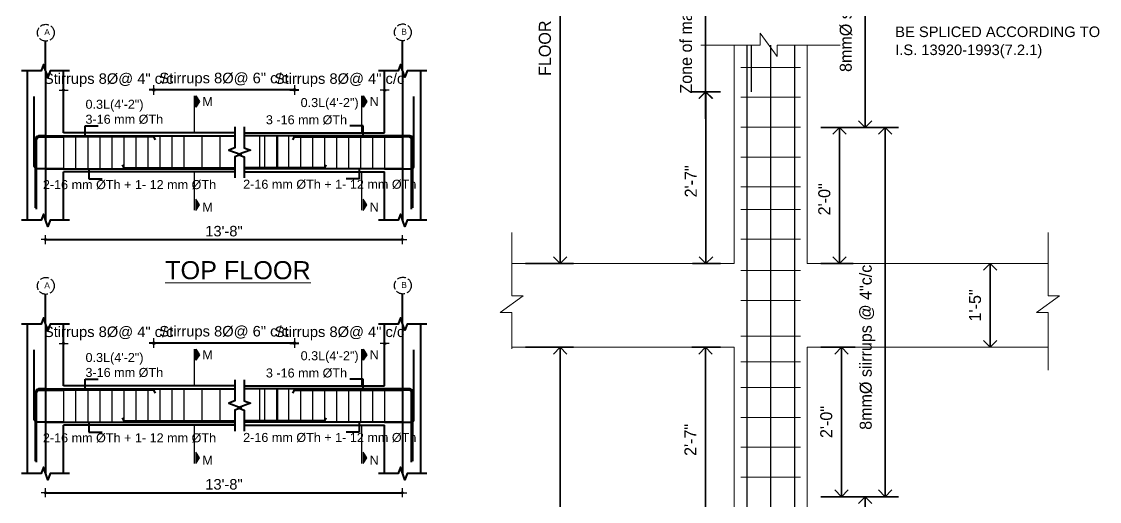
# Model space of a CAD drawing. Header units: inches. Extents: x -4597 to 93300, y -14139 to 5932.
# Drawn here: x 5346 to 6063, y -9995 to -9676 of the extents above; entities that cross this region are included whole.
import ezdxf
from ezdxf.enums import TextEntityAlignment as Align

# ---------------------------------------------------------------- set-up
doc = ezdxf.new("R2010")
doc.units = ezdxf.units.IN
doc.header["$LTSCALE"] = 0.5
doc.header["$MEASUREMENT"] = 0
doc.header["$PDMODE"] = 66
doc.linetypes.add('ACAD_ISO02W100', pattern=[15, 12, -3])
for name, color, linetype, lineweight in [('BAR', 5, 'Continuous', 40), ('DIM', 180, 'Continuous', 5), ('HATCH1', 4, 'ACAD_ISO02W100', 13), ('STIRRUPS', 14, 'Continuous', 18), ('TEXT', 220, 'Continuous', 9), ('texts', 152, 'Continuous', 35), ('wall', 20, 'Continuous', 40)]:
    doc.layers.add(name, color=color, linetype=linetype, lineweight=lineweight)
for name, color, linetype in [('DIMENSION', 5, 'Continuous'), ('OUTLINE', 116, 'Continuous'), ('REBARS', 5, 'Continuous'), ('STIRRUP', 10, 'Continuous')]:
    doc.layers.add(name, color=color, linetype=linetype)
doc.styles.add('1.8', font='times.ttf', dxfattribs={"width": 0.8, "height": 6})
doc.styles.add('Labels', font='arial.ttf', dxfattribs={"height": 8})
doc.styles.add('PRABIN', font='BKANT.TTF', dxfattribs={"height": 8})
doc.styles.add('style1', font='arial.ttf', dxfattribs={"height": 7})
doc.dimstyles.new('1.4', dxfattribs={"dimscale": 0, "dimtxt": 6, "dimasz": 0.5, "dimexe": 2, "dimexo": 9, "dimgap": 2, "dimtad": 1, "dimdec": 0, "dimlfac": 0.5, "dimzin": 3, "dimdsep": 46, "dimlunit": 4, "dimtxsty": '1.8', "dimblk": 'DIM', "dimcen": 3, "dimdle": 3, "dimse1": 1, "dimse2": 1, "dimclrd": 256, "dimclre": 256, "dimclrt": 7, "dimadec": 1, "dimazin": 2, "dimtfac": 1, "dimtdec": 0, "dimtix": 1, "dimtofl": 0, "dimtmove": 2, "dimatfit": 3, "dimldrblk": 'ARW', "dimfxl": 2, "dimfrac": 2, "dimtolj": 2, "dimtzin": 0, "dimarcsym": 0})
doc.dimstyles.new("Copy of S-2'", dxfattribs={"dimscale": 96, "dimtxt": 9, "dimasz": 0.09375, "dimexe": 0.09375, "dimexo": 0.09375, "dimgap": 0.0625, "dimtad": 1, "dimdec": 0, "dimlfac": 0.25, "dimzin": 3, "dimdsep": 46, "dimlunit": 3, "dimtxsty": 'PRABIN', "dimblk": 'OPEN90', "dimcen": 0.09375, "dimdle": 0.09375, "dimclrd": 256, "dimclre": 34, "dimclrt": 256, "dimadec": 0, "dimazin": 1, "dimtfac": 1, "dimtdec": 0, "dimtix": 1, "dimtmove": 0, "dimatfit": 3, "dimldrblk": 'DOTSMALL', "dimfxl": 1, "dimtolj": 1, "dimtzin": 1, "dimarcsym": 0})

# ---------------------------------------------------------------- blocks, each defined once
blk = doc.blocks.new('_Open90')
at = {"color": 0, "linetype": 'ByBlock', "lineweight": -2}
for p, q in [((0, 0), (-1, 0)), ((-0.5, 0.5), (0, 0)), ((0, 0), (-0.5, -0.5))]:
    blk.add_line(p, q, dxfattribs=at)
blk = doc.blocks.new('*D892')
at = {"layer": 'Defpoints', "color": 0, "transparency": 16777216}
for p in [(98472.36, -10594.82), (98510.86, -10594.82), (98472.36, -10782.04)]:
    blk.add_point(p, dxfattribs=at)
at = {"layer": 'DIM', "color": 34, "lineweight": -2, "transparency": 16777216}
for p, q in [((98481.36, -10594.82), (98519.86, -10594.82)), ((98481.36, -10782.04), (98519.86, -10782.04))]:
    blk.add_line(p, q, dxfattribs=at)
at = {"layer": 'DIM', "lineweight": -2, "transparency": 16777216}
blk.add_line((98510.86, -10773.04), (98510.86, -10603.82), dxfattribs=at)
at = {"layer": 'DIM', "lineweight": -2, "transparency": 16777216, "xscale": 9, "yscale": 9, "zscale": 9}
for p, rotation in [((98510.86, -10594.82), 90), ((98510.86, -10782.04), 270)]:
    blk.add_blockref('_Open90', p, dxfattribs=dict(at, rotation=rotation))
at = {"layer": 'DIM', "transparency": 16777216, "insert": (98499.13, -10688.43), "char_height": 8, "attachment_point": 5, "rotation": 90, "style": 'PRABIN'}
blk.add_mtext('\\A1;8mm%%C stirrups @  5"c/c', dxfattribs=at)
blk = doc.blocks.new('_DOTSMALL')
at = {"color": 0, "linetype": 'ByBlock', "const_width": 0.5}
blk.add_lwpolyline([(-0.0625, 0, 1), (0.0625, 0, 1)], format="xyb", close=True, dxfattribs=at)
blk = doc.blocks.new('*D893')
at = {"layer": 'Defpoints', "color": 0, "transparency": 16777216}
for p in [(98423.67, -10495.46), (98404.61, -10618.66), (98423.67, -10618.66)]:
    blk.add_point(p, dxfattribs=at)
at = {"layer": 'DIM', "color": 34, "lineweight": -2, "transparency": 16777216}
for p, q in [((98414.67, -10495.46), (98395.61, -10495.46)), ((98414.67, -10618.66), (98395.61, -10618.66))]:
    blk.add_line(p, q, dxfattribs=at)
at = {"layer": 'DIM', "lineweight": -2, "transparency": 16777216}
blk.add_line((98404.61, -10504.46), (98404.61, -10609.66), dxfattribs=at)
at = {"layer": 'DIM', "lineweight": -2, "transparency": 16777216, "xscale": 9, "yscale": 9, "zscale": 9}
for p, rotation in [((98404.61, -10495.46), 90), ((98404.61, -10618.66), 270)]:
    blk.add_blockref('_Open90', p, dxfattribs=dict(at, rotation=rotation))
at = {"layer": 'DIM', "transparency": 16777216, "insert": (98394.57, -10557.06), "char_height": 8, "attachment_point": 5, "rotation": 90, "style": 'PRABIN'}
blk.add_mtext('\\A1;2\'-7"', dxfattribs=at)
blk = doc.blocks.new('*D894')
at = {"layer": 'Defpoints', "color": 0, "transparency": 16777216}
for p in [(98472.36, -10495.46), (98472.36, -10594.82), (98495.12, -10594.82)]:
    blk.add_point(p, dxfattribs=at)
at = {"layer": 'DIM', "color": 34, "lineweight": -2, "transparency": 16777216}
for p, q in [((98481.36, -10495.46), (98504.12, -10495.46)), ((98481.36, -10594.82), (98504.12, -10594.82))]:
    blk.add_line(p, q, dxfattribs=at)
at = {"layer": 'DIM', "lineweight": -2, "transparency": 16777216}
blk.add_line((98495.12, -10504.46), (98495.12, -10585.82), dxfattribs=at)
at = {"layer": 'DIM', "lineweight": -2, "transparency": 16777216, "xscale": 9, "yscale": 9, "zscale": 9}
for p, rotation in [((98495.12, -10495.46), 90), ((98495.12, -10594.82), 270)]:
    blk.add_blockref('_Open90', p, dxfattribs=dict(at, rotation=rotation))
at = {"layer": 'DIM', "transparency": 16777216, "insert": (98485.02, -10545.14), "char_height": 8, "attachment_point": 5, "rotation": 90, "style": 'PRABIN'}
blk.add_mtext('\\A1;2\'-0"', dxfattribs=at)
blk = doc.blocks.new('*D896')
at = {"layer": 'Defpoints', "color": 0, "transparency": 16777216}
for p in [(98275.84, -10495.46), (98275.84, -10872.43), (98307.89, -10872.43)]:
    blk.add_point(p, dxfattribs=at)
at = {"layer": 'DIM', "color": 34, "lineweight": -2, "transparency": 16777216}
for p, q in [((98284.84, -10495.46), (98316.89, -10495.46)), ((98284.84, -10872.43), (98316.89, -10872.43))]:
    blk.add_line(p, q, dxfattribs=at)
at = {"layer": 'DIM', "lineweight": -2, "transparency": 16777216}
blk.add_line((98307.89, -10504.46), (98307.89, -10863.43), dxfattribs=at)
at = {"layer": 'DIM', "lineweight": -2, "transparency": 16777216, "xscale": 9, "yscale": 9, "zscale": 9}
for p, rotation in [((98307.89, -10495.46), 90), ((98307.89, -10872.43), 270)]:
    blk.add_blockref('_Open90', p, dxfattribs=dict(at, rotation=rotation))
at = {"layer": 'DIM', "transparency": 16777216, "insert": (98297.78, -10650.85), "char_height": 8, "attachment_point": 5, "rotation": 90, "style": 'PRABIN'}
blk.add_mtext('\\A1;FLOOR  HEIGHT', dxfattribs=at)
blk = doc.blocks.new('*D903')
at = {"layer": 'Defpoints', "color": 0, "ltscale": 0.5, "transparency": 16777216}
for p in [(98594.06, -10439.82), (98594.06, -10439.82), (98594.06, -10495.46)]:
    blk.add_point(p, dxfattribs=at)
at = {"layer": 'DIM', "lineweight": -2, "ltscale": 0.5, "transparency": 16777216}
blk.add_line((98594.06, -10486.46), (98594.06, -10448.82), dxfattribs=at)
at = {"layer": 'DIM', "lineweight": -2, "ltscale": 0.5, "transparency": 16777216, "xscale": 9, "yscale": 9, "zscale": 9}
for p, rotation in [((98594.06, -10439.82), 90), ((98594.06, -10495.46), 270)]:
    blk.add_blockref('_Open90', p, dxfattribs=dict(at, rotation=rotation))
at = {"layer": 'DIM', "ltscale": 0.5, "transparency": 16777216, "insert": (98583.99, -10467.64), "char_height": 8, "attachment_point": 5, "rotation": 90, "style": 'PRABIN'}
blk.add_mtext('\\A1;1\'-5"', dxfattribs=at)
blk = doc.blocks.new('*D904')
at = {"layer": 'Defpoints', "color": 0, "transparency": 16777216}
for p in [(98423.67, -10325.58), (98404.9, -10439.82), (98423.67, -10439.82)]:
    blk.add_point(p, dxfattribs=at)
at = {"layer": 'DIM', "color": 34, "lineweight": -2, "transparency": 16777216}
for p, q in [((98414.67, -10325.58), (98395.9, -10325.58)), ((98414.67, -10439.82), (98395.9, -10439.82))]:
    blk.add_line(p, q, dxfattribs=at)
at = {"layer": 'DIM', "lineweight": -2, "transparency": 16777216}
blk.add_line((98404.9, -10334.58), (98404.9, -10430.82), dxfattribs=at)
at = {"layer": 'DIM', "lineweight": -2, "transparency": 16777216, "xscale": 9, "yscale": 9, "zscale": 9}
for p, rotation in [((98404.9, -10325.58), 90), ((98404.9, -10439.82), 270)]:
    blk.add_blockref('_Open90', p, dxfattribs=dict(at, rotation=rotation))
at = {"layer": 'DIM', "transparency": 16777216, "insert": (98394.85, -10385.2), "char_height": 8, "attachment_point": 5, "rotation": 90, "style": 'PRABIN'}
blk.add_mtext('\\A1;2\'-7"', dxfattribs=at)
blk = doc.blocks.new('*D905')
at = {"layer": 'Defpoints', "color": 0, "transparency": 16777216}
for p in [(98423.67, -10186.05), (98404.61, -10325.58), (98423.67, -10325.58)]:
    blk.add_point(p, dxfattribs=at)
at = {"layer": 'DIM', "lineweight": -2, "transparency": 16777216}
for p, q in [((98404.61, -10177.05), (98404.61, -10168.05)), ((98404.61, -10186.05), (98404.61, -10325.58)), ((98404.61, -10334.58), (98404.61, -10343.58))]:
    blk.add_line(p, q, dxfattribs=at)
at = {"layer": 'DIM', "color": 34, "lineweight": -2, "transparency": 16777216}
for p, q in [((98414.67, -10186.05), (98395.61, -10186.05)), ((98414.67, -10325.58), (98395.61, -10325.58))]:
    blk.add_line(p, q, dxfattribs=at)
at = {"layer": 'DIM', "lineweight": -2, "transparency": 16777216, "xscale": 9, "yscale": 9, "zscale": 9}
for p, rotation in [((98404.61, -10186.05), 270), ((98404.61, -10325.58), 90)]:
    blk.add_blockref('_Open90', p, dxfattribs=dict(at, rotation=rotation))
at = {"layer": 'DIM', "transparency": 16777216, "insert": (98392.81, -10255.82), "char_height": 8, "attachment_point": 5, "rotation": 90, "style": 'PRABIN'}
blk.add_mtext('\\A1;Zone of main bar over lapping', dxfattribs=at)
blk = doc.blocks.new('*D906')
at = {"layer": 'Defpoints', "color": 0, "transparency": 16777216}
for p in [(98472.36, -10349.43), (98472.36, -10439.82), (98493.82, -10439.82)]:
    blk.add_point(p, dxfattribs=at)
at = {"layer": 'DIM', "color": 34, "lineweight": -2, "transparency": 16777216}
for p, q in [((98481.36, -10349.43), (98502.82, -10349.43)), ((98481.36, -10439.82), (98502.82, -10439.82))]:
    blk.add_line(p, q, dxfattribs=at)
at = {"layer": 'DIM', "lineweight": -2, "transparency": 16777216}
blk.add_line((98493.82, -10358.43), (98493.82, -10430.82), dxfattribs=at)
at = {"layer": 'DIM', "lineweight": -2, "transparency": 16777216, "xscale": 9, "yscale": 9, "zscale": 9}
for p, rotation in [((98493.82, -10349.43), 90), ((98493.82, -10439.82), 270)]:
    blk.add_blockref('_Open90', p, dxfattribs=dict(at, rotation=rotation))
at = {"layer": 'DIM', "transparency": 16777216, "insert": (98483.72, -10397.12), "char_height": 8, "attachment_point": 5, "rotation": 90, "style": 'PRABIN'}
blk.add_mtext('\\A1;2\'-0"', dxfattribs=at)
blk = doc.blocks.new('*D907')
at = {"layer": 'Defpoints', "color": 0, "transparency": 16777216}
for p in [(98472.36, -10162.2), (98510.86, -10162.2), (98472.36, -10349.43)]:
    blk.add_point(p, dxfattribs=at)
at = {"layer": 'DIM', "color": 34, "lineweight": -2, "transparency": 16777216}
for p, q in [((98481.36, -10162.2), (98519.86, -10162.2)), ((98481.36, -10349.43), (98519.86, -10349.43))]:
    blk.add_line(p, q, dxfattribs=at)
at = {"layer": 'DIM', "lineweight": -2, "transparency": 16777216}
blk.add_line((98510.86, -10340.43), (98510.86, -10171.2), dxfattribs=at)
at = {"layer": 'DIM', "lineweight": -2, "transparency": 16777216, "xscale": 9, "yscale": 9, "zscale": 9}
for p, rotation in [((98510.86, -10162.2), 90), ((98510.86, -10349.43), 270)]:
    blk.add_blockref('_Open90', p, dxfattribs=dict(at, rotation=rotation))
at = {"layer": 'DIM', "transparency": 16777216, "insert": (98499.13, -10255.82), "char_height": 8, "attachment_point": 5, "rotation": 90, "style": 'PRABIN'}
blk.add_mtext('\\A1;8mm%%C stirrups @  5"c/c', dxfattribs=at)
blk = doc.blocks.new('*D910')
at = {"layer": 'Defpoints', "color": 0, "transparency": 16777216}
for p in [(98275.84, -10062.84), (98275.84, -10439.82), (98307.89, -10439.82)]:
    blk.add_point(p, dxfattribs=at)
at = {"layer": 'DIM', "color": 34, "lineweight": -2, "transparency": 16777216}
for p, q in [((98284.84, -10062.84), (98316.89, -10062.84)), ((98284.84, -10439.82), (98316.89, -10439.82))]:
    blk.add_line(p, q, dxfattribs=at)
at = {"layer": 'DIM', "lineweight": -2, "transparency": 16777216}
blk.add_line((98307.89, -10071.84), (98307.89, -10430.82), dxfattribs=at)
at = {"layer": 'DIM', "lineweight": -2, "transparency": 16777216, "xscale": 9, "yscale": 9, "zscale": 9}
for p, rotation in [((98307.89, -10062.84), 90), ((98307.89, -10439.82), 270)]:
    blk.add_blockref('_Open90', p, dxfattribs=dict(at, rotation=rotation))
at = {"layer": 'DIM', "transparency": 16777216, "insert": (98297.78, -10273.53), "char_height": 8, "attachment_point": 5, "rotation": 90, "style": 'PRABIN'}
blk.add_mtext('\\A1;FLOOR  HEIGHT', dxfattribs=at)
blk = doc.blocks.new('*D911')
at = {"layer": 'Defpoints', "color": 0, "transparency": 16777216}
for p in [(98481.36, -10349.43), (98524.15, -10349.43), (98504.12, -10594.82)]:
    blk.add_point(p, dxfattribs=at)
at = {"layer": 'DIM', "color": 34, "lineweight": -2, "transparency": 16777216}
for p, q in [((98490.36, -10349.43), (98533.15, -10349.43)), ((98513.12, -10594.82), (98533.15, -10594.82))]:
    blk.add_line(p, q, dxfattribs=at)
at = {"layer": 'DIM', "lineweight": -2, "transparency": 16777216}
blk.add_line((98524.15, -10585.82), (98524.15, -10358.43), dxfattribs=at)
at = {"layer": 'DIM', "lineweight": -2, "transparency": 16777216, "xscale": 9, "yscale": 9, "zscale": 9}
for p, rotation in [((98524.15, -10349.43), 90), ((98524.15, -10594.82), 270)]:
    blk.add_blockref('_Open90', p, dxfattribs=dict(at, rotation=rotation))
at = {"layer": 'DIM', "transparency": 16777216, "insert": (98512.43, -10495.46), "char_height": 8, "attachment_point": 5, "rotation": 90, "style": 'PRABIN'}
blk.add_mtext('\\A1;8mm%%C siirrups @ 4"c/c', dxfattribs=at)
blk = doc.blocks.new('DIM')
at = {"layer": 'DIMENSION'}
h = blk.add_hatch(color=256, dxfattribs=at)
h.paths.add_polyline_path([(0, 1.3), (0, 0), (1.3, 0, 0.414214)])
h.paths.add_polyline_path([(1.3, 0), (0, 0), (0, -1.3, 0.414214)])
h.paths.add_polyline_path([(0, 0), (-1.3, 0, 0.414214), (0, -1.3)])
h.paths.add_polyline_path([(0, 1.3, 0.414214), (-1.3, 0), (0, 0)])
for p, q in [((-6, 0), (6, 0)), ((0, 6), (0, -6))]:
    blk.add_line(p, q, dxfattribs=at)
blk.add_circle((0, 0), 1.28, dxfattribs=at)
blk = doc.blocks.new('*D787')
at = {"layer": 'Defpoints', "color": 0, "ltscale": 10, "transparency": 16777216}
for p in [(87613.93, 16936.16), (87613.93, 16922.62), (87673.93, 16905.11)]:
    blk.add_point(p, dxfattribs=at)
at = {"layer": 'DIMENSION', "lineweight": -2, "ltscale": 10, "transparency": 16777216}
for p, q in [((87613.43, 16936.16), (87612.93, 16936.16)), ((87674.43, 16936.16), (87674.93, 16936.16))]:
    blk.add_line(p, q, dxfattribs=at)
at = {"layer": 'DIMENSION', "lineweight": -2, "ltscale": 10, "transparency": 16777216, "xscale": 0.5, "yscale": 0.5, "zscale": 0.5}
blk.add_blockref('DIM', (87613.93, 16936.16), dxfattribs=at)
at = {"layer": 'DIMENSION', "lineweight": -2, "ltscale": 10, "transparency": 16777216, "xscale": 0.5, "yscale": 0.5, "zscale": 0.5, "rotation": 180}
blk.add_blockref('DIM', (87673.93, 16936.16), dxfattribs=at)
at = {"layer": 'DIMENSION', "color": 7, "ltscale": 10, "transparency": 16777216, "insert": (87643.93, 16942.82), "char_height": 7, "attachment_point": 5, "style": 'style1'}
blk.add_mtext('\\A2;Stirrups 8%%C@ 4" c/c', dxfattribs=at)
blk = doc.blocks.new('ARW')
at = {"layer": 'DIMENSION'}
blk.add_lwpolyline([(10, 0, 0, 6, 0), (0, 0, 0, 0, 0), (10, 0, 0, 0, 0)], format="xyseb", dxfattribs=at)
blk = doc.blocks.new('*D788')
at = {"layer": 'Defpoints', "color": 0, "ltscale": 10, "transparency": 16777216}
for p in [(87827.5, 16936.16), (87827.5, 16922.62), (87767.5, 16905.11)]:
    blk.add_point(p, dxfattribs=at)
at = {"layer": 'DIMENSION', "lineweight": -2, "ltscale": 10, "transparency": 16777216}
for p, q in [((87767, 16936.16), (87766.5, 16936.16)), ((87828, 16936.16), (87828.5, 16936.16))]:
    blk.add_line(p, q, dxfattribs=at)
at = {"layer": 'DIMENSION', "lineweight": -2, "ltscale": 10, "transparency": 16777216, "xscale": 0.5, "yscale": 0.5, "zscale": 0.5}
blk.add_blockref('DIM', (87767.5, 16936.16), dxfattribs=at)
at = {"layer": 'DIMENSION', "lineweight": -2, "ltscale": 10, "transparency": 16777216, "xscale": 0.5, "yscale": 0.5, "zscale": 0.5, "rotation": 180}
blk.add_blockref('DIM', (87827.5, 16936.16), dxfattribs=at)
at = {"layer": 'DIMENSION', "color": 7, "ltscale": 10, "transparency": 16777216, "insert": (87797.5, 16942.82), "char_height": 7, "attachment_point": 5, "style": 'style1'}
blk.add_mtext('\\A2;Stirrups 8%%C@ 4" c/c', dxfattribs=at)
blk = doc.blocks.new('*D800')
at = {"layer": 'Defpoints', "color": 0, "ltscale": 10, "transparency": 16777216}
for p in [(87767.5, 16936.53), (87673.93, 16905.11), (87767.5, 16905.11)]:
    blk.add_point(p, dxfattribs=at)
at = {"layer": 'DIMENSION', "lineweight": -2, "ltscale": 10, "transparency": 16777216}
blk.add_line((87674.43, 16936.53), (87767, 16936.53), dxfattribs=at)
at = {"layer": 'DIMENSION', "lineweight": -2, "ltscale": 10, "transparency": 16777216, "xscale": 0.5, "yscale": 0.5, "zscale": 0.5, "rotation": 180}
blk.add_blockref('DIM', (87673.93, 16936.53), dxfattribs=at)
at = {"layer": 'DIMENSION', "lineweight": -2, "ltscale": 10, "transparency": 16777216, "xscale": 0.5, "yscale": 0.5, "zscale": 0.5}
blk.add_blockref('DIM', (87767.5, 16936.53), dxfattribs=at)
at = {"layer": 'DIMENSION', "color": 7, "ltscale": 10, "transparency": 16777216, "insert": (87720.72, 16943.19), "char_height": 7, "attachment_point": 5, "style": 'style1'}
blk.add_mtext('\\A2;Stirrups 8%%C@ 6" c/c', dxfattribs=at)
blk = doc.blocks.new('*D789')
at = {"layer": 'Defpoints', "color": 0, "ltscale": 10, "transparency": 16777216}
for p in [(87613.93, 17104.46), (87613.93, 17090.91), (87673.93, 17073.4)]:
    blk.add_point(p, dxfattribs=at)
at = {"layer": 'DIMENSION', "lineweight": -2, "ltscale": 10, "transparency": 16777216}
for p, q in [((87613.43, 17104.46), (87612.93, 17104.46)), ((87674.43, 17104.46), (87674.93, 17104.46))]:
    blk.add_line(p, q, dxfattribs=at)
at = {"layer": 'DIMENSION', "lineweight": -2, "ltscale": 10, "transparency": 16777216, "xscale": 0.5, "yscale": 0.5, "zscale": 0.5}
blk.add_blockref('DIM', (87613.93, 17104.46), dxfattribs=at)
at = {"layer": 'DIMENSION', "lineweight": -2, "ltscale": 10, "transparency": 16777216, "xscale": 0.5, "yscale": 0.5, "zscale": 0.5, "rotation": 180}
blk.add_blockref('DIM', (87673.93, 17104.46), dxfattribs=at)
at = {"layer": 'DIMENSION', "color": 7, "ltscale": 10, "transparency": 16777216, "insert": (87643.93, 17111.11), "char_height": 7, "attachment_point": 5, "style": 'style1'}
blk.add_mtext('\\A2;Stirrups 8%%C@ 4" c/c', dxfattribs=at)
blk = doc.blocks.new('*D790')
at = {"layer": 'Defpoints', "color": 0, "ltscale": 10, "transparency": 16777216}
for p in [(87827.5, 17104.46), (87827.5, 17090.91), (87767.5, 17073.4)]:
    blk.add_point(p, dxfattribs=at)
at = {"layer": 'DIMENSION', "lineweight": -2, "ltscale": 10, "transparency": 16777216}
for p, q in [((87767, 17104.46), (87766.5, 17104.46)), ((87828, 17104.46), (87828.5, 17104.46))]:
    blk.add_line(p, q, dxfattribs=at)
at = {"layer": 'DIMENSION', "lineweight": -2, "ltscale": 10, "transparency": 16777216, "xscale": 0.5, "yscale": 0.5, "zscale": 0.5}
blk.add_blockref('DIM', (87767.5, 17104.46), dxfattribs=at)
at = {"layer": 'DIMENSION', "lineweight": -2, "ltscale": 10, "transparency": 16777216, "xscale": 0.5, "yscale": 0.5, "zscale": 0.5, "rotation": 180}
blk.add_blockref('DIM', (87827.5, 17104.46), dxfattribs=at)
at = {"layer": 'DIMENSION', "color": 7, "ltscale": 10, "transparency": 16777216, "insert": (87797.5, 17111.11), "char_height": 7, "attachment_point": 5, "style": 'style1'}
blk.add_mtext('\\A2;Stirrups 8%%C@ 4" c/c', dxfattribs=at)
blk = doc.blocks.new('*D801')
at = {"layer": 'Defpoints', "color": 0, "ltscale": 10, "transparency": 16777216}
for p in [(87767.5, 17104.83), (87673.93, 17073.4), (87767.5, 17073.4)]:
    blk.add_point(p, dxfattribs=at)
at = {"layer": 'DIMENSION', "lineweight": -2, "ltscale": 10, "transparency": 16777216}
blk.add_line((87674.43, 17104.83), (87767, 17104.83), dxfattribs=at)
at = {"layer": 'DIMENSION', "lineweight": -2, "ltscale": 10, "transparency": 16777216, "xscale": 0.5, "yscale": 0.5, "zscale": 0.5, "rotation": 180}
blk.add_blockref('DIM', (87673.93, 17104.83), dxfattribs=at)
at = {"layer": 'DIMENSION', "lineweight": -2, "ltscale": 10, "transparency": 16777216, "xscale": 0.5, "yscale": 0.5, "zscale": 0.5}
blk.add_blockref('DIM', (87767.5, 17104.83), dxfattribs=at)
at = {"layer": 'DIMENSION', "color": 7, "ltscale": 10, "transparency": 16777216, "insert": (87720.72, 17111.49), "char_height": 7, "attachment_point": 5, "style": 'style1'}
blk.add_mtext('\\A2;Stirrups 8%%C@ 6" c/c', dxfattribs=at)
blk = doc.blocks.new('*D792')
at = {"layer": 'Defpoints', "color": 0, "ltscale": 10, "transparency": 16777216}
for p in [(87601.93, 16849.67), (87839.28, 16849.67), (87839.28, 16836.86)]:
    blk.add_point(p, dxfattribs=at)
at = {"layer": 'DIMENSION', "lineweight": -2, "ltscale": 10, "transparency": 16777216}
blk.add_line((87602.43, 16836.86), (87838.78, 16836.86), dxfattribs=at)
at = {"layer": 'DIMENSION', "lineweight": -2, "ltscale": 10, "transparency": 16777216, "xscale": 0.5, "yscale": 0.5, "zscale": 0.5, "rotation": 180}
blk.add_blockref('DIM', (87601.93, 16836.86), dxfattribs=at)
at = {"layer": 'DIMENSION', "lineweight": -2, "ltscale": 10, "transparency": 16777216, "xscale": 0.5, "yscale": 0.5, "zscale": 0.5}
blk.add_blockref('DIM', (87839.28, 16836.86), dxfattribs=at)
at = {"layer": 'DIMENSION', "color": 7, "ltscale": 10, "transparency": 16777216, "insert": (87720.61, 16842.43), "char_height": 7, "attachment_point": 5, "style": 'style1'}
blk.add_mtext('\\A2;13\'-8"', dxfattribs=at)
blk = doc.blocks.new('*D793')
at = {"layer": 'Defpoints', "color": 0, "ltscale": 10, "transparency": 16777216}
for p in [(87601.93, 17017.96), (87839.28, 17017.96), (87839.28, 17005.15)]:
    blk.add_point(p, dxfattribs=at)
at = {"layer": 'DIMENSION', "lineweight": -2, "ltscale": 10, "transparency": 16777216}
blk.add_line((87602.43, 17005.15), (87838.78, 17005.15), dxfattribs=at)
at = {"layer": 'DIMENSION', "lineweight": -2, "ltscale": 10, "transparency": 16777216, "xscale": 0.5, "yscale": 0.5, "zscale": 0.5, "rotation": 180}
blk.add_blockref('DIM', (87601.93, 17005.15), dxfattribs=at)
at = {"layer": 'DIMENSION', "lineweight": -2, "ltscale": 10, "transparency": 16777216, "xscale": 0.5, "yscale": 0.5, "zscale": 0.5}
blk.add_blockref('DIM', (87839.28, 17005.15), dxfattribs=at)
at = {"layer": 'DIMENSION', "color": 7, "ltscale": 10, "transparency": 16777216, "insert": (87720.61, 17010.72), "char_height": 7, "attachment_point": 5, "style": 'style1'}
blk.add_mtext('\\A2;13\'-8"', dxfattribs=at)
blk = doc.blocks.new('FGDF')
at = {"layer": 'DIM'}
for p, q in [((98394.73, -10439.82), (98423.67, -10439.82)), ((98394.73, -10495.46), (98423.67, -10495.46))]:
    blk.add_line(p, q, dxfattribs=at)
at = {"layer": 'OUTLINE', "lineweight": 18, "ltscale": 0.1}
for p, q in [((98423.67, -10294.62), (98423.67, -10439.82)), ((98472.36, -10294.62), (98472.36, -10439.82)), ((98423.67, -10411.64), (98423.67, -10439.82)), ((98472.36, -10411.64), (98472.36, -10439.82)), ((98275.84, -10439.82), (98394.73, -10439.82)), ((98472.36, -10439.82), (98632.63, -10439.82)), ((98632.63, -10439.82), (98475.34, -10439.82)), ((98275.84, -10495.46), (98394.73, -10495.46)), ((98423.67, -10495.46), (98423.67, -10701.21)), ((98472.36, -10495.46), (98632.63, -10495.46)), ((98472.36, -10495.46), (98472.36, -10701.21)), ((98632.63, -10495.46), (98475.34, -10495.46))]:
    blk.add_line(p, q, dxfattribs=at)
for points in [[(98401.51, -10294.62), (98440.98, -10294.62), (98440.98, -10286.78), (98452.2, -10302.19), (98452.2, -10294.62), (98494.31, -10294.62)], [(98275.84, -10496.51), (98275.84, -10472.44), (98268, -10472.44), (98283.41, -10461.22), (98275.84, -10461.22), (98275.84, -10419.11)], [(98632.63, -10510.68), (98632.63, -10472.44), (98624.79, -10472.44), (98640.2, -10461.22), (98632.63, -10461.22), (98632.63, -10419.11)]]:
    blk.add_lwpolyline(points, dxfattribs=at)
at = {"layer": 'REBARS'}
for p, q in [((98432.12, -10294.62), (98432.12, -10439.82)), ((98435.06, -10294.62), (98435.06, -10325.58)), ((98447.99, -10439.82), (98447.99, -10294.62)), ((98463.91, -10294.62), (98463.91, -10439.82)), ((98432.12, -10439.82), (98432.12, -10667.2)), ((98447.99, -10701.21), (98447.99, -10439.82)), ((98463.91, -10439.82), (98463.91, -10628.76))]:
    blk.add_line(p, q, dxfattribs=at)
at = {"layer": 'STIRRUPS', "ltscale": 0.1}
for p, q in [((98428.09, -10309.44), (98467.89, -10309.44)), ((98428.09, -10329.31), (98467.89, -10329.31)), ((98428.09, -10349.18), (98467.89, -10349.18)), ((98428.09, -10369.06), (98467.89, -10369.06)), ((98428.09, -10388.93), (98467.89, -10388.93)), ((98428.09, -10388.93), (98467.89, -10388.93)), ((98428.09, -10403.8), (98467.89, -10403.8)), ((98428.09, -10423.67), (98467.89, -10423.67)), ((98428.09, -10444.41), (98467.89, -10444.41)), ((98428.09, -10444.41), (98467.89, -10444.41)), ((98428.09, -10464.28), (98467.89, -10464.28)), ((98428.09, -10488.12), (98467.89, -10488.12)), ((98428.09, -10505.07), (98467.89, -10505.07)), ((98428.09, -10522.2), (98467.89, -10522.2)), ((98428.09, -10542.07), (98467.89, -10542.07)), ((98428.09, -10561.94), (98467.89, -10561.94)), ((98428.09, -10581.81), (98467.89, -10581.81))]:
    blk.add_line(p, q, dxfattribs=at)
at = {"layer": 'texts', "color": 254, "ltscale": 0.1, "style": 'Labels'}
for s, p in [('BE SPLICED ACCORDING TO', (98530.85, -10289.28)), ('I.S. 13920-1993(7.2.1)', (98530.85, -10301.26))]:
    blk.add_text(s, height=7, dxfattribs=at).set_placement(p)
at = {"layer": 'DIM'}
for base, p1, p2, text, picture, middle in [((98307.89, -10439.82), (98275.84, -10062.84), (98275.84, -10439.82), 'FLOOR  HEIGHT', '*D910', (98307.89, -10273.53)), ((98404.9, -10439.82), (98423.67, -10325.58), (98423.67, -10439.82), '2\'-7"', '*D904', (98404.9, -10385.2)), ((98493.82, -10439.82), (98472.36, -10349.43), (98472.36, -10439.82), '2\'-0"', '*D906', (98493.82, -10397.12)), ((98524.15, -10349.43), (98504.12, -10594.82), (98481.36, -10349.43), '8mm%%C siirrups @ 4"c/c', '*D911', (98524.15, -10495.46)), ((98307.89, -10872.43), (98275.84, -10495.46), (98275.84, -10872.43), 'FLOOR  HEIGHT', '*D896', (98307.89, -10650.85))]:
    dim = blk.add_linear_dim(base=base, p1=p1, p2=p2, angle=90, text=text, dimstyle="Copy of S-2'", dxfattribs=at)
    dim.commit()
    dim.dimension.update_dxf_attribs({"geometry": picture, "text_midpoint": middle, "dimtype": 160})
for base, p1, p2, picture, middle in [((98510.86, -10162.2), (98472.36, -10349.43), (98472.36, -10162.2), '*D907', (98499.13, -10255.82)), ((98510.86, -10594.82), (98472.36, -10782.04), (98472.36, -10594.82), '*D892', (98499.13, -10688.43))]:
    dim = blk.add_linear_dim(base=base, p1=p1, p2=p2, angle=90, text='8mm%%C stirrups @  5"c/c', dimstyle="Copy of S-2'", override={"dimtmove": 1}, dxfattribs=at)
    dim.commit()
    dim.dimension.update_dxf_attribs({"geometry": picture, "text_midpoint": middle})
for base, p1, p2, text, picture, middle in [((98404.61, -10325.58), (98423.67, -10186.05), (98423.67, -10325.58), 'Zone of main bar over lapping', '*D905', (98392.81, -10255.82)), ((98404.61, -10618.66), (98423.67, -10495.46), (98423.67, -10618.66), '2\'-7"', '*D893', (98394.57, -10557.06)), ((98495.12, -10594.82), (98472.36, -10495.46), (98472.36, -10594.82), '2\'-0"', '*D894', (98485.02, -10545.14))]:
    dim = blk.add_linear_dim(base=base, p1=p1, p2=p2, angle=90, text=text, dimstyle="Copy of S-2'", dxfattribs=at)
    dim.commit()
    dim.dimension.update_dxf_attribs({"geometry": picture, "text_midpoint": middle})
at = {"layer": 'DIM', "ltscale": 0.5}
dim = blk.add_linear_dim(base=(98594.06, -10439.82), p1=(98594.06, -10495.46), p2=(98594.06, -10439.82), angle=90, text='1\'-5"', dimstyle="Copy of S-2'", dxfattribs=at)
dim.commit()
dim.dimension.update_dxf_attribs({"geometry": '*D903', "text_midpoint": (98583.99, -10467.64)})
blk = doc.blocks.new('121')
at = {"layer": 'TEXT', "ltscale": 10}
for points in [[(87701.92, 17100.7), (87701.92, 17093.2), (87704.23, 17096.95)], [(87813.3, 17100.7), (87813.3, 17093.2), (87815.61, 17096.95)], [(87701.92, 17024.56), (87701.92, 17032.06), (87704.23, 17028.31)], [(87813.3, 17024.56), (87813.3, 17032.06), (87815.61, 17028.31)], [(87701.92, 16932.41), (87701.92, 16924.9), (87704.23, 16928.65)], [(87813.3, 16932.41), (87813.3, 16924.9), (87815.61, 16928.65)], [(87701.92, 16856.27), (87701.92, 16863.77), (87704.23, 16860.02)], [(87813.3, 16856.27), (87813.3, 16863.77), (87815.61, 16860.02)]]:
    blk.add_hatch(color=256, dxfattribs=at).paths.add_polyline_path(points)
for p, q in [((87601.93, 17117.32), (87601.93, 17137.27)), ((87839.5, 17117.32), (87839.5, 17137.27)), ((87601.93, 17117.32), (87601.93, 17017.96)), ((87839.5, 17117.32), (87839.5, 17017.96)), ((87601.93, 16949.02), (87601.93, 16968.98)), ((87839.5, 16949.02), (87839.5, 16968.98)), ((87601.93, 16949.02), (87601.93, 16849.67)), ((87839.5, 16949.02), (87839.5, 16849.67))]:
    blk.add_line(p, q)
at = {"ltscale": 10}
for p, q in [((87589.93, 17017.96), (87589.93, 17117.32)), ((87613.93, 17076.15), (87613.93, 17117.32)), ((87827.5, 17076.15), (87827.5, 17117.32)), ((87851.5, 17073.4), (87851.5, 17117.32)), ((87727.93, 17076.15), (87613.93, 17076.15)), ((87734.15, 17076.15), (87827.5, 17076.15)), ((87851.5, 17017.96), (87851.5, 17073.4)), ((87727.93, 17050.15), (87613.93, 17050.15)), ((87613.93, 17017.96), (87613.93, 17050.15)), ((87734.15, 17050.15), (87827.5, 17050.15)), ((87827.5, 17017.96), (87827.5, 17050.15)), ((87589.93, 16849.67), (87589.93, 16949.02)), ((87613.93, 16907.86), (87613.93, 16949.02)), ((87827.5, 16907.86), (87827.5, 16949.02)), ((87851.5, 16905.11), (87851.5, 16949.02)), ((87727.93, 16907.86), (87613.93, 16907.86)), ((87734.15, 16907.86), (87827.5, 16907.86)), ((87851.5, 16849.67), (87851.5, 16905.11)), ((87727.93, 16881.86), (87613.93, 16881.86)), ((87613.93, 16849.67), (87613.93, 16881.86)), ((87734.15, 16881.86), (87827.5, 16881.86)), ((87827.5, 16849.67), (87827.5, 16881.86))]:
    blk.add_line(p, q, dxfattribs=at)
at = {"linetype": 'Continuous', "ltscale": 10}
for points in [[(87617.93, 17117.32), (87604.93, 17117.32), (87603.43, 17113.2), (87600.43, 17121.44), (87598.93, 17117.32), (87585.93, 17117.32)], [(87855.5, 17117.32), (87842.5, 17117.32), (87841, 17113.2), (87838, 17121.44), (87836.5, 17117.32), (87823.5, 17117.32)], [(87727.93, 17080.15), (87727.93, 17066.15), (87723.81, 17064.65), (87732.05, 17061.65), (87727.93, 17060.15), (87727.93, 17046.15)], [(87727.93, 17080.15), (87727.93, 17066.15), (87723.81, 17064.65), (87732.05, 17061.65), (87727.93, 17060.15), (87727.93, 17046.15)], [(87734.15, 17080.15), (87734.15, 17066.15), (87738.27, 17064.65), (87730.03, 17061.65), (87734.15, 17060.15), (87734.15, 17046.15)], [(87734.15, 17080.15), (87734.15, 17066.15), (87738.27, 17064.65), (87730.03, 17061.65), (87734.15, 17060.15), (87734.15, 17046.15)], [(87617.93, 17017.96), (87604.93, 17017.96), (87603.43, 17013.84), (87600.43, 17022.08), (87598.93, 17017.96), (87585.93, 17017.96)], [(87855.5, 17017.96), (87842.5, 17017.96), (87841, 17013.84), (87838, 17022.08), (87836.5, 17017.96), (87823.5, 17017.96)], [(87617.93, 16949.02), (87604.93, 16949.02), (87603.43, 16944.9), (87600.43, 16953.15), (87598.93, 16949.02), (87585.93, 16949.02)], [(87855.5, 16949.02), (87842.5, 16949.02), (87841, 16944.9), (87838, 16953.15), (87836.5, 16949.02), (87823.5, 16949.02)], [(87727.93, 16911.86), (87727.93, 16897.86), (87723.81, 16896.36), (87732.05, 16893.36), (87727.93, 16891.86), (87727.93, 16877.86)], [(87727.93, 16911.86), (87727.93, 16897.86), (87723.81, 16896.36), (87732.05, 16893.36), (87727.93, 16891.86), (87727.93, 16877.86)], [(87734.15, 16911.86), (87734.15, 16897.86), (87738.27, 16896.36), (87730.03, 16893.36), (87734.15, 16891.86), (87734.15, 16877.86)], [(87734.15, 16911.86), (87734.15, 16897.86), (87738.27, 16896.36), (87730.03, 16893.36), (87734.15, 16891.86), (87734.15, 16877.86)], [(87617.93, 16849.67), (87604.93, 16849.67), (87603.43, 16845.55), (87600.43, 16853.79), (87598.93, 16849.67), (87585.93, 16849.67)], [(87855.5, 16849.67), (87842.5, 16849.67), (87841, 16845.55), (87838, 16853.79), (87836.5, 16849.67), (87823.5, 16849.67)]]:
    blk.add_lwpolyline(points, dxfattribs=at)
at = {"layer": 'BAR', "ltscale": 10}
for p, q in [((87601.93, 17074.15), (87597.2, 17074.15)), ((87601.93, 17074.15), (87727.93, 17074.15)), ((87839.5, 17074.15), (87734.15, 17074.15)), ((87601.93, 17052.15), (87595.93, 17052.15)), ((87601.93, 17052.15), (87727.93, 17052.15)), ((87839.5, 17052.15), (87734.15, 17052.15)), ((87601.93, 16905.86), (87597.2, 16905.86)), ((87601.93, 16905.86), (87727.93, 16905.86)), ((87839.5, 16905.86), (87734.15, 16905.86)), ((87601.93, 16883.86), (87595.93, 16883.86)), ((87601.93, 16883.86), (87727.93, 16883.86)), ((87839.5, 16883.86), (87734.15, 16883.86))]:
    blk.add_line(p, q, dxfattribs=at)
for points in [[(87613.93, 17052.15), (87596.45, 17052.15, -0.414214), (87594.43, 17054.17), (87594.43, 17100.15)], [(87827.5, 17052.15), (87844.98, 17052.15, 0.414214), (87847, 17054.17), (87847, 17100.15)], [(87595.18, 17026.15), (87595.18, 17072.13, -0.414214), (87597.2, 17074.15), (87613.93, 17074.15)], [(87595.93, 17025.4), (87595.93, 17071.38, -0.414214), (87597.95, 17073.4), (87613.93, 17073.4)], [(87846.25, 17026.15), (87846.25, 17072.13, 0.414214), (87844.23, 17074.15), (87827.5, 17074.15)], [(87845.5, 17025.4), (87845.5, 17071.38, 0.414214), (87843.48, 17073.4), (87827.5, 17073.4)], [(87613.93, 16883.86), (87596.45, 16883.86, -0.414214), (87594.43, 16885.87), (87594.43, 16931.86)], [(87827.5, 16883.86), (87844.98, 16883.86, 0.414214), (87847, 16885.87), (87847, 16931.86)], [(87595.18, 16857.86), (87595.18, 16903.84, -0.414214), (87597.2, 16905.86), (87613.93, 16905.86)], [(87595.93, 16857.11), (87595.93, 16903.09, -0.414214), (87597.95, 16905.11), (87613.93, 16905.11)], [(87846.25, 16857.86), (87846.25, 16903.84, 0.414214), (87844.23, 16905.86), (87827.5, 16905.86)], [(87845.5, 16857.11), (87845.5, 16903.09, 0.414214), (87843.48, 16905.11), (87827.5, 16905.11)]]:
    blk.add_lwpolyline(points, format="xyb", dxfattribs=at)
for points in [[(87597.95, 17073.4), (87601.93, 17073.4)], [(87674.98, 17071.4), (87673.93, 17073.4), (87601.93, 17073.4)], [(87766.46, 17071.4), (87767.5, 17073.4), (87839.5, 17073.4)], [(87652.98, 17054.9), (87653.93, 17052.9), (87727.93, 17052.9)], [(87788.46, 17054.9), (87787.5, 17052.9), (87734.15, 17052.9)], [(87597.95, 16905.11), (87601.93, 16905.11)], [(87674.98, 16903.11), (87673.93, 16905.11), (87601.93, 16905.11)], [(87766.46, 16903.11), (87767.5, 16905.11), (87839.5, 16905.11)], [(87652.98, 16886.61), (87653.93, 16884.61), (87727.93, 16884.61)], [(87788.46, 16886.61), (87787.5, 16884.61), (87734.15, 16884.61)]]:
    blk.add_lwpolyline(points, dxfattribs=at)
at = {"layer": 'DIMENSION', "ltscale": 10}
for p, q in [((87701.07, 17076.15), (87701.07, 17100.65)), ((87812.44, 17076.15), (87812.44, 17100.65)), ((87701.07, 17024.61), (87701.07, 17050.15)), ((87812.44, 17024.61), (87812.44, 17050.15)), ((87701.07, 16907.86), (87701.07, 16932.36)), ((87812.44, 16907.86), (87812.44, 16932.36)), ((87701.07, 16856.32), (87701.07, 16881.86)), ((87812.44, 16856.32), (87812.44, 16881.86))]:
    blk.add_line(p, q, dxfattribs=at)
for points in [[(87701.92, 17093.2), (87701.92, 17100.7), (87704.23, 17096.95), (87701.92, 17093.2)], [(87813.3, 17093.2), (87813.3, 17100.7), (87815.61, 17096.95), (87813.3, 17093.2)], [(87701.92, 16924.9), (87701.92, 16932.41), (87704.23, 16928.65), (87701.92, 16924.9)], [(87813.3, 16924.9), (87813.3, 16932.41), (87815.61, 16928.65), (87813.3, 16924.9)]]:
    blk.add_lwpolyline(points, dxfattribs=at)
at = {"layer": 'HATCH1', "lineweight": 25}
for centre in [(87602.1, 17142.64), (87839.66, 17142.87), (87602.1, 16974.35), (87839.66, 16974.57)]:
    blk.add_circle(centre, 5.6, dxfattribs=at)
at = {"layer": 'STIRRUP'}
for p, q in [((87613.93, 17074.55), (87613.93, 17051.75)), ((87621.93, 17074.55), (87621.93, 17051.75)), ((87629.93, 17074.55), (87629.93, 17051.75)), ((87637.93, 17074.55), (87637.93, 17051.75)), ((87645.93, 17074.55), (87645.93, 17051.75)), ((87653.93, 17074.55), (87653.93, 17051.75)), ((87661.93, 17074.55), (87661.93, 17051.75)), ((87669.93, 17074.55), (87669.93, 17051.75)), ((87677.93, 17074.55), (87677.93, 17051.75)), ((87685.93, 17074.55), (87685.93, 17051.75)), ((87693.93, 17074.55), (87693.93, 17051.75)), ((87705.93, 17074.55), (87705.93, 17051.75)), ((87717.93, 17074.55), (87717.93, 17051.75)), ((87744.15, 17074.55), (87744.15, 17051.75)), ((87747.5, 17074.55), (87747.5, 17051.75)), ((87755.5, 17074.55), (87755.5, 17051.75)), ((87756.15, 17074.55), (87756.15, 17051.75)), ((87763.5, 17074.55), (87763.5, 17051.75)), ((87771.5, 17074.55), (87771.5, 17051.75)), ((87779.5, 17074.55), (87779.5, 17051.75)), ((87787.5, 17074.55), (87787.5, 17051.75)), ((87795.5, 17074.55), (87795.5, 17051.75)), ((87803.5, 17074.55), (87803.5, 17051.75)), ((87811.5, 17074.55), (87811.5, 17051.75)), ((87819.5, 17074.55), (87819.5, 17051.75)), ((87827.5, 17074.55), (87827.5, 17051.75)), ((87613.93, 16906.26), (87613.93, 16883.46)), ((87621.93, 16906.26), (87621.93, 16883.46)), ((87629.93, 16906.26), (87629.93, 16883.46)), ((87637.93, 16906.26), (87637.93, 16883.46)), ((87645.93, 16906.26), (87645.93, 16883.46)), ((87653.93, 16906.26), (87653.93, 16883.46)), ((87661.93, 16906.26), (87661.93, 16883.46)), ((87669.93, 16906.26), (87669.93, 16883.46)), ((87677.93, 16906.26), (87677.93, 16883.46)), ((87685.93, 16906.26), (87685.93, 16883.46)), ((87693.93, 16906.26), (87693.93, 16883.46)), ((87705.93, 16906.26), (87705.93, 16883.46)), ((87717.93, 16906.26), (87717.93, 16883.46)), ((87744.15, 16906.26), (87744.15, 16883.46)), ((87747.5, 16906.26), (87747.5, 16883.46)), ((87755.5, 16906.26), (87755.5, 16883.46)), ((87756.15, 16906.26), (87756.15, 16883.46)), ((87763.5, 16906.26), (87763.5, 16883.46)), ((87771.5, 16906.26), (87771.5, 16883.46)), ((87779.5, 16906.26), (87779.5, 16883.46)), ((87787.5, 16906.26), (87787.5, 16883.46)), ((87795.5, 16906.26), (87795.5, 16883.46)), ((87803.5, 16906.26), (87803.5, 16883.46)), ((87811.5, 16906.26), (87811.5, 16883.46)), ((87819.5, 16906.26), (87819.5, 16883.46)), ((87827.5, 16906.26), (87827.5, 16883.46))]:
    blk.add_line(p, q, dxfattribs=at)
at = {"layer": 'TEXT', "ltscale": 10}
for points in [[(87701.92, 17032.06), (87701.92, 17024.56), (87704.23, 17028.31), (87701.92, 17032.06)], [(87813.3, 17032.06), (87813.3, 17024.56), (87815.61, 17028.31), (87813.3, 17032.06)], [(87701.92, 16863.77), (87701.92, 16856.27), (87704.23, 16860.02), (87701.92, 16863.77)], [(87813.3, 16863.77), (87813.3, 16856.27), (87815.61, 16860.02), (87813.3, 16863.77)]]:
    blk.add_lwpolyline(points, dxfattribs=at)
at = {"layer": 'HATCH1', "lineweight": 25, "style": 'style1'}
for s, p in [('A', (87601.07, 17141.09)), ('B', (87838.64, 17141.32)), ('A', (87601.07, 16972.8)), ('B', (87838.64, 16973.02))]:
    blk.add_text(s, height=4, dxfattribs=at).set_placement(p)
at = {"layer": 'TEXT', "ltscale": 10, "style": 'style1'}
for s, p in [('M', (87706.22, 17093.86)), ('N', (87817.6, 17093.86)), ('3-16 mm %%CTh ', (87628.45, 17082.13)), ('3 -16 mm %%CTh ', (87748.52, 17081.78)), ('2-16 mm %%CTh + 1- 12 mm %%CTh', (87600.12, 17038.68)), ('2-16 mm %%CTh + 1- 12 mm %%CTh', (87733.37, 17038.93)), ('M', (87706.22, 17023.73)), ('N', (87817.6, 17023.73)), ('M', (87706.22, 16925.57)), ('N', (87817.6, 16925.57)), ('3-16 mm %%CTh ', (87628.45, 16913.84)), ('3 -16 mm %%CTh ', (87748.52, 16913.49)), ('2-16 mm %%CTh + 1- 12 mm %%CTh', (87600.12, 16870.38)), ('2-16 mm %%CTh + 1- 12 mm %%CTh', (87733.37, 16870.64)), ('M', (87706.22, 16855.44)), ('N', (87817.6, 16855.44))]:
    blk.add_text(s, height=6, dxfattribs=at).set_placement(p)
at = {"layer": 'TEXT', "style": 'style1'}
for p in [(87771.63, 17093.23), (87771.63, 17093.23), (87628.5, 17092.07), (87628.5, 17092.07), (87628.5, 16923.78), (87628.5, 16923.78), (87771.63, 16924.94), (87771.63, 16924.94)]:
    blk.add_text('0.3L(4\'-2")', height=6, dxfattribs=at).set_placement(p)
blk.add_text('%%UTOP FLOOR', height=12, dxfattribs=at).set_placement((87729.9, 16984.81), align=Align.MIDDLE_CENTER)
at = {"layer": 'DIMENSION', "ltscale": 10}
for base, p1, p2, picture, middle in [((87613.93, 17104.46), (87673.93, 17073.4), (87613.93, 17090.91), '*D789', (87643.93, 17111.11)), ((87613.93, 16936.16), (87673.93, 16905.11), (87613.93, 16922.62), '*D787', (87643.93, 16942.82))]:
    dim = blk.add_linear_dim(base=base, p1=p1, p2=p2, angle=180, text='Stirrups 8%%C@ 4" c/c', dimstyle='1.4', override={"dimscale": 1, "dimtxsty": 'style1'}, dxfattribs=at)
    dim.commit()
    dim.dimension.update_dxf_attribs({"geometry": picture, "text_midpoint": middle})
for base, p1, p2, text, picture, middle in [((87767.5, 17104.83), (87673.93, 17073.4), (87767.5, 17073.4), 'Stirrups 8%%C@ 6" c/c', '*D801', (87720.72, 17111.49)), ((87827.5, 17104.46), (87767.5, 17073.4), (87827.5, 17090.91), 'Stirrups 8%%C@ 4" c/c', '*D790', (87797.5, 17111.11)), ((87839.28, 17005.15), (87601.93, 17017.96), (87839.28, 17017.96), '13\'-8"', '*D793', (87720.61, 17010.72)), ((87767.5, 16936.53), (87673.93, 16905.11), (87767.5, 16905.11), 'Stirrups 8%%C@ 6" c/c', '*D800', (87720.72, 16943.19)), ((87827.5, 16936.16), (87767.5, 16905.11), (87827.5, 16922.62), 'Stirrups 8%%C@ 4" c/c', '*D788', (87797.5, 16942.82)), ((87839.28, 16836.86), (87601.93, 16849.67), (87839.28, 16849.67), '13\'-8"', '*D792', (87720.61, 16842.43))]:
    dim = blk.add_linear_dim(base=base, p1=p1, p2=p2, text=text, dimstyle='1.4', override={"dimscale": 1, "dimtxsty": 'style1'}, dxfattribs=at)
    dim.commit()
    dim.dimension.update_dxf_attribs({"geometry": picture, "text_midpoint": middle})
for points in [[(87628.29, 17074.55), (87628.29, 17080.76), (87637.01, 17080.76)], [(87813.14, 17074.55), (87813.14, 17080.76), (87804.42, 17080.76)], [(87630.77, 17051.75), (87630.77, 17045.54), (87639.49, 17045.54)], [(87810.66, 17051.75), (87810.66, 17045.54), (87801.94, 17045.54)], [(87628.29, 16906.26), (87628.29, 16912.47), (87637.01, 16912.47)], [(87813.14, 16906.26), (87813.14, 16912.47), (87804.42, 16912.47)], [(87630.77, 16883.46), (87630.77, 16877.25), (87639.49, 16877.25)], [(87810.66, 16883.46), (87810.66, 16877.25), (87801.94, 16877.25)]]:
    blk.add_leader(points, dimstyle='1.4', override={"dimscale": 1, "dimtxsty": 'style1'}, dxfattribs=at)

msp = doc.modelspace()

# ---------------------------------------------------------------- block references
at = {"color": 5, "lineweight": 35}
msp.add_blockref('FGDF', (-92603.66, 602.61), dxfattribs=at)
at = {"layer": 'wall', "linetype": 'ByBlock'}
msp.add_blockref('121', (-82240.06, -26826.43), dxfattribs=at)

doc.saveas('drawing.dxf')
